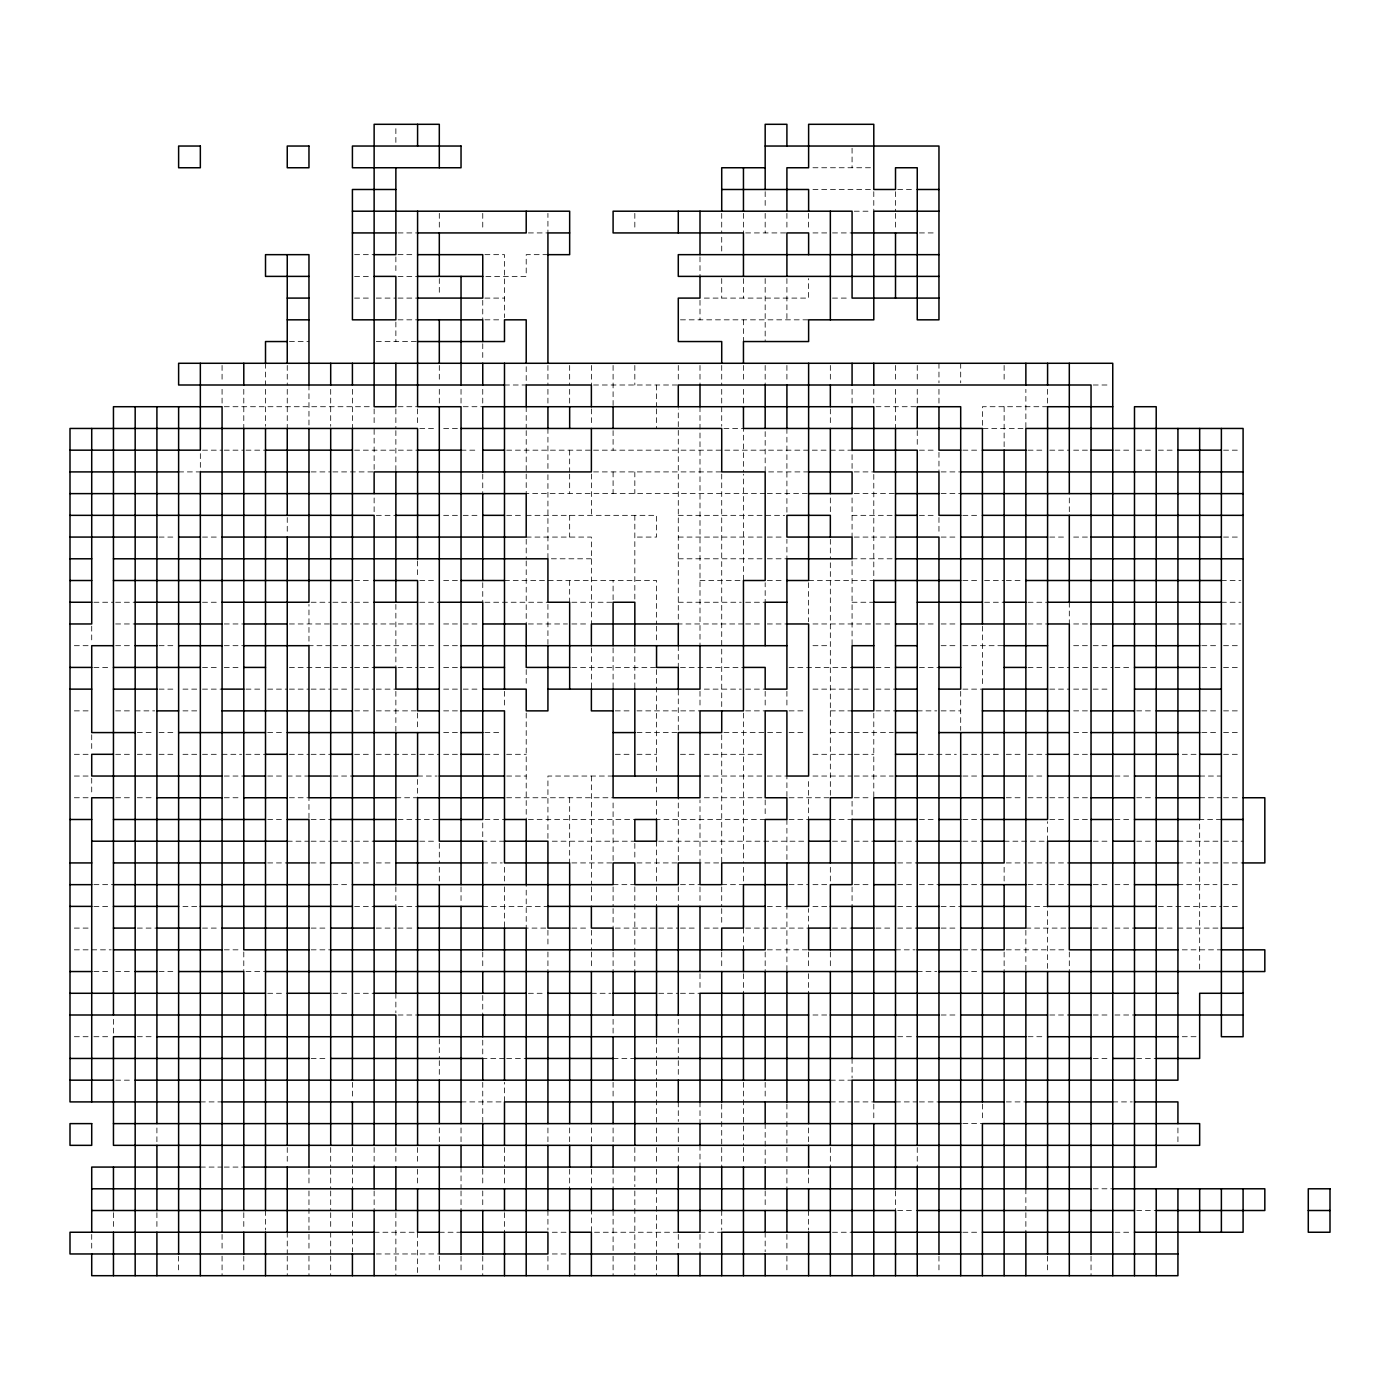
<?xml version="1.0" encoding="UTF-8"?>
<svg xmlns="http://www.w3.org/2000/svg" width="1400" height="1400" viewBox="0 0 1400 1400"><rect width="100%" height="100%" fill="white"/><g stroke="black" fill="none" stroke-linecap="round" stroke-linejoin="round"><path stroke-width="0.75" stroke-dasharray="5 3.75" d="M812.962 167.755L871.622 167.755M812.962 189.49L873.793 189.49M897.697 189.49L915.075 189.49M854.245 211.207L871.622 211.207M398.037 232.925L417.585 232.925M528.378 232.925L547.925 232.925L547.925 213.377M745.622 232.925L786.905 232.925M812.962 232.925L830.34 232.925M832.51 232.925L852.075 232.925M919.415 232.925L936.792 232.925M354.585 254.66L374.132 254.66M398.037 254.66L415.415 254.66M484.925 254.66L504.49 254.66L504.49 317.66M547.925 254.66L526.207 254.66L526.207 276.377L484.925 276.377M354.585 276.377L371.963 276.377M398.037 276.377L417.585 276.377M354.585 298.095L371.963 298.095M376.303 298.095L395.868 298.095M398.037 298.095L417.585 298.095M484.925 298.095L504.49 298.095M704.34 298.095L808.622 298.095L808.622 278.547M832.51 298.095L847.718 298.095M398.037 319.83L417.585 319.83M484.925 319.83L502.302 319.83M680.452 319.83L808.622 319.83M289.415 341.547L308.963 341.547M376.303 341.547L417.585 341.547M504.49 385L526.207 385L526.207 365.453M593.548 385L678.282 385M1093.207 385L1108.415 385M224.245 406.717L371.963 406.717M398.037 406.717L417.585 406.717M463.207 406.717L482.755 406.717M875.962 406.717L917.245 406.717M1047.585 406.717L982.415 406.717L982.415 428.453L1025.868 428.453L1025.868 389.34M419.755 428.453L437.132 428.453M443.66 428.453L458.867 428.453M723.905 428.453L743.452 428.453L743.452 471.905M202.51 450.17L222.075 450.17M224.245 450.17L243.793 450.17M245.963 450.17L265.51 450.17M354.585 450.17L417.585 450.17M461.037 450.17L478.415 450.17M506.66 450.17L591.378 450.17M593.548 450.17L828.17 450.17M830.34 450.17L852.075 450.17L852.075 471.905M919.415 450.17L936.792 450.17M962.868 450.17L980.245 450.17M1028.038 450.17L1045.415 450.17M1049.755 450.17L1069.303 450.17M1073.66 450.17L1091.038 450.17M1114.925 450.17L1132.303 450.17M1136.66 450.17L1154.038 450.17M1158.377 450.17L1175.755 450.17M1223.547 450.17L1240.925 450.17M178.623 471.905L200.34 471.905L200.34 452.34M311.132 471.905L330.697 471.905M332.868 471.905L374.132 471.905L374.132 428.453M593.548 471.905L721.718 471.905M808.622 471.905L765.17 471.905L765.17 428.453M854.245 471.905L873.793 471.905M941.132 471.905L960.697 471.905M765.17 493.623L526.207 493.623L526.207 474.075M767.34 493.623L808.622 493.623M854.245 493.623L895.51 493.623M941.132 493.623L960.697 493.623M376.303 515.34L395.868 515.34M443.66 515.34L458.867 515.34M463.207 515.34L478.415 515.34M506.66 515.34L524.038 515.34M526.207 515.34L656.548 515.34L656.548 537.075L634.83 537.075M678.282 515.34L784.718 515.34M852.075 515.34L895.51 515.34M919.415 515.34L936.792 515.34M962.868 515.34L980.245 515.34M159.075 537.075L176.452 537.075M202.51 537.075L217.718 537.075M526.207 537.075L591.378 537.075L591.378 623.962M678.282 537.075L765.17 537.075M767.34 537.075L784.718 537.075M854.245 537.075L895.51 537.075M941.132 537.075L956.34 537.075M1049.755 537.075L1067.132 537.075M1073.66 537.075L1091.038 537.075M1223.547 537.075L1240.925 537.075M591.378 558.793L547.925 558.793L547.925 474.075M678.282 558.793L765.17 558.793M767.34 558.793L786.905 558.793L786.905 539.245M852.075 558.793L895.51 558.793M354.585 580.51L371.963 580.51M419.755 580.51L437.132 580.51M443.66 580.51L458.867 580.51M504.49 580.51L656.548 580.51L656.548 623.962M700 580.51L743.452 580.51L743.452 474.075M767.34 580.51L784.718 580.51M808.622 580.51L873.793 580.51L873.793 474.075M962.868 580.51L980.245 580.51M984.585 580.51L1004.132 580.51M1006.303 580.51L1023.697 580.51M1221.377 580.51L1240.925 580.51M93.905 602.245L113.453 602.245M115.622 602.245L135.17 602.245M202.51 602.245L217.718 602.245M311.132 602.245L330.697 602.245M332.868 602.245L352.415 602.245M354.585 602.245L371.963 602.245M419.755 602.245L439.303 602.245M484.925 602.245L547.925 602.245M571.83 602.245L613.095 602.245L613.095 580.51M678.282 602.245L741.282 602.245M745.622 602.245L765.17 602.245L765.17 582.697M852.075 602.245L873.793 602.245M984.585 602.245L1004.132 602.245M1028.038 602.245L1047.585 602.245M1221.377 602.245L1240.925 602.245M115.622 623.962L135.17 623.962M224.245 623.962L243.793 623.962M289.415 623.962L330.697 623.962M332.868 623.962L352.415 623.962M354.585 623.962L417.585 623.962M419.755 623.962L437.132 623.962M443.66 623.962L461.037 623.962M463.207 623.962L478.415 623.962M528.378 623.962L567.49 623.962M571.83 623.962L587.038 623.962M743.452 623.962L678.282 623.962L678.282 408.905M745.622 623.962L763 623.962M767.34 623.962L786.905 623.962M812.962 623.962L873.793 623.962M875.962 623.962L893.34 623.962M919.415 623.962L936.792 623.962M941.132 623.962L956.34 623.962M1028.038 623.962L1047.585 623.962M1073.66 623.962L1088.868 623.962M1221.377 623.962L1240.925 623.962M74.34 645.697L89.547 645.697M115.622 645.697L133 645.697M159.075 645.697L176.452 645.697M224.245 645.697L243.793 645.697M330.697 645.697L308.963 645.697L308.963 604.415M332.868 645.697L352.415 645.697M354.585 645.697L374.132 645.697M376.303 645.697L417.585 645.697M419.755 645.697L437.132 645.697M443.66 645.697L458.867 645.697M812.962 645.697L830.34 645.697M941.132 645.697L956.34 645.697M962.868 645.697L1004.132 645.697M1073.66 645.697L1091.038 645.697M1093.207 645.697L1108.415 645.697M1201.83 645.697L1217.038 645.697M1223.547 645.697L1240.925 645.697M93.905 667.415L111.282 667.415M202.51 667.415L217.718 667.415M224.245 667.415L241.623 667.415M289.415 667.415L330.697 667.415M332.868 667.415L352.415 667.415M354.585 667.415L374.132 667.415M398.037 667.415L417.585 667.415M419.755 667.415L437.132 667.415M443.66 667.415L458.867 667.415M571.83 667.415L656.548 667.415M680.452 667.415L743.452 667.415M789.075 667.415L852.075 667.415M875.962 667.415L893.34 667.415M919.415 667.415L938.962 667.415M1028.038 667.415L1045.415 667.415M1049.755 667.415L1069.303 667.415M1073.66 667.415L1088.868 667.415M1093.207 667.415L1112.755 667.415M1114.925 667.415L1132.303 667.415M1201.83 667.415L1217.038 667.415M1223.547 667.415L1240.925 667.415M159.075 689.133L176.452 689.133M182.963 689.133L200.34 689.133M202.51 689.133L222.075 689.133M245.963 689.133L263.34 689.133M267.697 689.133L287.245 689.133M289.415 689.133L308.963 689.133M311.132 689.133L330.697 689.133M332.868 689.133L350.245 689.133M354.585 689.133L374.132 689.133M376.303 689.133L395.868 689.133M443.66 689.133L458.867 689.133M463.207 689.133L478.415 689.133M704.34 689.133L741.282 689.133M745.622 689.133L765.17 689.133M812.962 689.133L852.075 689.133M854.245 689.133L871.622 689.133M875.962 689.133L895.51 689.133M962.868 689.133L982.415 689.133M1049.755 689.133L1069.303 689.133M1073.66 689.133L1088.868 689.133M1093.207 689.133L1108.415 689.133M74.34 710.867L89.547 710.867M115.622 710.867L133 710.867M135.17 710.867L154.718 710.867M182.963 710.867L198.17 710.867M354.585 710.867L371.963 710.867M376.303 710.867L417.585 710.867M443.66 710.867L458.867 710.867M615.282 710.867L632.66 710.867M637 710.867L700 710.867M745.622 710.867L765.17 710.867M789.075 710.867L806.452 710.867M830.34 710.867L852.075 710.867M875.962 710.867L895.51 710.867M917.245 710.867L936.792 710.867M941.132 710.867L960.697 710.867M1073.66 710.867L1088.868 710.867M1136.66 710.867L1154.038 710.867M1201.83 710.867L1217.038 710.867M1223.547 710.867L1240.925 710.867M137.34 732.585L154.718 732.585M159.075 732.585L176.452 732.585M267.697 732.585L285.075 732.585M443.66 732.585L458.867 732.585M484.925 732.585L502.302 732.585M637 732.585L678.282 732.585L678.282 689.133M723.905 732.585L784.718 732.585M789.075 732.585L806.452 732.585M830.34 732.585L852.075 732.585M854.245 732.585L893.34 732.585M1073.66 732.585L1091.038 732.585M1201.83 732.585L1217.038 732.585M1223.547 732.585L1240.925 732.585M74.34 754.303L89.547 754.303M115.622 754.303L133 754.303M137.34 754.303L154.718 754.303M159.075 754.303L176.452 754.303M182.963 754.303L200.34 754.303M202.51 754.303L217.718 754.303M222.075 754.303L241.623 754.303M245.963 754.303L265.51 754.303M289.415 754.303L308.963 754.303M311.132 754.303L330.697 754.303M354.585 754.303L371.963 754.303M376.303 754.303L415.415 754.303M419.755 754.303L439.303 754.303M443.66 754.303L458.867 754.303M484.925 754.303L502.302 754.303M506.66 754.303L526.207 754.303M615.282 754.303L632.66 754.303M637 754.303L656.548 754.303M680.452 754.303L697.83 754.303M704.34 754.303L765.17 754.303M812.962 754.303L852.075 754.303M854.245 754.303L873.793 754.303M919.415 754.303L956.34 754.303M962.868 754.303L982.415 754.303M984.585 754.303L1001.962 754.303M1006.303 754.303L1023.697 754.303M1028.038 754.303L1047.585 754.303M1073.66 754.303L1088.868 754.303M1182.283 754.303L1197.49 754.303M1223.547 754.303L1240.925 754.303M74.34 776.038L91.718 776.038M224.245 776.038L243.793 776.038M267.697 776.038L285.075 776.038M287.245 776.038L308.963 776.038M332.868 776.038L352.415 776.038M417.585 776.038L437.132 776.038M506.66 776.038L526.207 776.038M613.095 776.038L547.925 776.038L547.925 841.207M704.34 776.038L765.17 776.038M767.34 776.038L786.905 776.038L786.905 797.755M812.962 776.038L852.075 776.038M854.245 776.038L893.34 776.038M962.868 776.038L980.245 776.038M1028.038 776.038L1045.415 776.038M1114.925 776.038L1132.303 776.038M1199.66 776.038L1221.377 776.038M74.34 797.755L91.718 797.755M115.622 797.755L133 797.755M137.34 797.755L154.718 797.755M224.245 797.755L241.623 797.755M289.415 797.755L308.963 797.755L308.963 819.49M395.868 797.755L417.585 797.755L417.585 778.207M506.66 797.755L613.095 797.755M704.34 797.755L765.17 797.755M789.075 797.755L830.34 797.755L830.34 560.962M854.245 797.755L871.622 797.755M1006.303 797.755L1023.697 797.755M1028.038 797.755L1047.585 797.755M1049.755 797.755L1069.303 797.755M1073.66 797.755L1091.038 797.755M1136.66 797.755L1154.038 797.755M1199.66 797.755L1221.377 797.755M1223.547 797.755L1240.925 797.755M267.697 819.49L285.075 819.49M311.132 819.49L330.697 819.49M398.037 819.49L439.303 819.49M484.925 819.49L504.49 819.49M528.378 819.49L634.83 819.49M765.17 819.49L656.548 819.49L656.548 799.925M789.075 819.49L808.622 819.49L808.622 778.207M830.34 819.49L852.075 819.49L852.075 799.925M919.415 819.49L936.792 819.49M962.868 819.49L982.415 819.49M1049.755 819.49L1067.132 819.49M1073.66 819.49L1088.868 819.49M1114.925 819.49L1132.303 819.49M1221.377 819.49L1199.66 819.49L1199.66 971.547M287.245 841.207L308.963 841.207M311.132 841.207L330.697 841.207M332.868 841.207L352.415 841.207M354.585 841.207L374.132 841.207M419.755 841.207L437.132 841.207M504.49 841.207L482.755 841.207L482.755 821.66M552.282 841.207L634.83 841.207M658.718 841.207L806.452 841.207M832.51 841.207L847.718 841.207M854.245 841.207L873.793 841.207M897.697 841.207L917.245 841.207M962.868 841.207L982.415 841.207M1004.132 841.207L1047.585 841.207L1047.585 821.66M1093.207 841.207L1108.415 841.207M1136.66 841.207L1154.038 841.207M1177.925 841.207L1221.377 841.207M1223.547 841.207L1243.095 841.207M267.697 862.925L287.245 862.925M311.132 862.925L326.34 862.925M354.585 862.925L371.963 862.925M376.303 862.925L393.697 862.925M482.755 862.925L502.302 862.925M571.83 862.925L613.095 862.925L613.095 799.925M637 862.925L678.282 862.925L678.282 797.755M897.697 862.925L917.245 862.925M1006.303 862.925L1025.868 862.925M1028.038 862.925L1047.585 862.925M1049.755 862.925L1069.303 862.925M1177.925 862.925L1221.377 862.925M1223.547 862.925L1243.095 862.925M93.905 884.66L113.453 884.66M332.868 884.66L350.245 884.66M613.095 884.66L634.83 884.66M680.452 884.66L700 884.66M721.718 884.66L743.452 884.66M789.075 884.66L808.622 884.66M812.962 884.66L830.34 884.66M854.245 884.66L871.622 884.66M897.697 884.66L915.075 884.66M919.415 884.66L938.962 884.66M962.868 884.66L982.415 884.66M1028.038 884.66L1047.585 884.66M1049.755 884.66L1069.303 884.66M1093.207 884.66L1108.415 884.66M1114.925 884.66L1132.303 884.66M1177.925 884.66L1217.038 884.66M1223.547 884.66L1240.925 884.66M93.905 906.377L111.282 906.377M182.963 906.377L198.17 906.377M354.585 906.377L374.132 906.377M398.037 906.377L417.585 906.377M482.755 906.377L547.925 906.377M767.34 906.377L786.905 906.377L786.905 971.547M812.962 906.377L828.17 906.377M897.697 906.377L917.245 906.377M941.132 906.377L960.697 906.377M1025.868 906.377L1047.585 906.377L1047.585 971.547M1158.377 906.377L1221.377 906.377M1223.547 906.377L1240.925 906.377M74.34 928.095L91.718 928.095M137.34 928.095L156.905 928.095M202.51 928.095L217.718 928.095M311.132 928.095L326.34 928.095M376.303 928.095L395.868 928.095M398.037 928.095L415.415 928.095M545.755 928.095L526.207 928.095L526.207 884.66M571.83 928.095L587.038 928.095M615.282 928.095L656.548 928.095M658.718 928.095L678.282 928.095M680.452 928.095L697.83 928.095M704.34 928.095L719.548 928.095M745.622 928.095L808.622 928.095L808.622 908.547M832.51 928.095L852.075 928.095M875.962 928.095L893.34 928.095M897.697 928.095L917.245 928.095M941.132 928.095L956.34 928.095M1025.868 928.095L1069.303 928.095M1093.207 928.095L1108.415 928.095M1114.925 928.095L1134.49 928.095M1158.377 928.095L1175.755 928.095M1177.925 928.095L1221.377 928.095M74.34 949.83L89.547 949.83M91.718 949.83L111.282 949.83M224.245 949.83L241.623 949.83M311.132 949.83L330.697 949.83M767.34 949.83L808.622 949.83M895.51 949.83L915.075 949.83M962.868 949.83L982.415 949.83M1006.303 949.83L1067.132 949.83M1182.283 949.83L1221.377 949.83M93.905 971.547L111.282 971.547M115.622 971.547L133 971.547M159.075 971.547L176.452 971.547M245.963 971.547L265.51 971.547M917.245 971.547L936.792 971.547M962.868 971.547L980.245 971.547M267.697 993.283L285.075 993.283M332.868 993.283L350.245 993.283M354.585 993.283L374.132 993.283M528.378 993.283L545.755 993.283M591.378 993.283L610.925 993.283M658.718 993.283L678.282 993.283M680.452 993.283L700 993.283M398.037 1015L417.585 1015M812.962 1015L830.34 1015M941.132 1015L956.34 1015M1049.755 1015L1069.303 1015M1093.207 1015L1108.415 1015M1114.925 1015L1134.49 1015M74.34 1036.717L89.547 1036.717M93.905 1036.717L111.282 1036.717M137.34 1036.717L154.718 1036.717M897.697 1036.717L915.075 1036.717M1028.038 1036.717L1045.415 1036.717M1182.283 1036.717L1199.66 1036.717M311.132 1058.453L326.34 1058.453M504.49 1058.453L482.755 1058.453L482.755 1036.717M506.66 1058.453L526.207 1058.453M613.095 1058.453L634.83 1058.453M1093.207 1058.453L1108.415 1058.453M1136.66 1058.453L1156.207 1058.453M115.622 1080.17L133 1080.17M830.34 1080.17L852.075 1080.17M200.34 1101.905L222.075 1101.905M461.037 1101.905L504.49 1101.905L504.49 1082.34M830.34 1101.905L852.075 1101.905M854.245 1101.905L873.793 1101.905M895.51 1101.905L917.245 1101.905M919.415 1101.905L938.962 1101.905M1006.303 1101.905L1025.868 1101.905M1112.755 1101.905L1132.303 1101.905M962.868 1123.623L982.415 1123.623M200.34 1167.075L222.075 1167.075M224.245 1167.075L243.793 1167.075M1093.207 1188.793L1112.755 1188.793M897.697 1210.51L915.075 1210.51M1136.66 1210.51L1156.207 1210.51M374.132 1232.245L417.585 1232.245L417.585 1275.697M439.303 1232.245L461.037 1232.245M552.282 1232.245L569.66 1232.245M678.282 1232.245L591.378 1232.245L591.378 1210.51M700 1232.245L721.718 1232.245M832.51 1232.245L852.075 1232.245M962.868 1232.245L980.245 1232.245M1114.925 1232.245L1132.303 1232.245M376.303 1253.962L439.303 1253.962M552.282 1253.962L569.66 1253.962M1177.925 1127.962L1177.925 1143.17M1091.038 1256.132L1091.038 1275.697M1069.303 497.963L1069.303 513.17M1069.303 602.245L1069.303 623.962M1069.303 952L1069.303 971.547M1047.585 389.34L1047.585 404.547M1047.585 1256.132L1047.585 1271.34M1025.868 930.283L1025.868 971.547M1025.868 1188.793L1025.868 1210.51M1025.868 1212.697L1025.868 1232.245M1004.132 365.453L1004.132 382.83M1004.132 406.717L1004.132 450.17M1004.132 867.282L1004.132 884.66M1004.132 952L1004.132 971.547M982.415 626.133L982.415 686.962M982.415 1104.075L982.415 1121.453M960.697 363.283L960.697 382.83M960.697 691.303L960.697 730.415M938.962 363.283L938.962 382.83M938.962 389.34L938.962 404.547M938.962 452.34L938.962 471.905M938.962 517.51L938.962 532.718M938.962 1256.132L938.962 1271.34M917.245 365.453L917.245 382.83M917.245 389.34L917.245 404.547M917.245 430.623L917.245 448M917.245 1147.51L917.245 1167.075M895.51 191.66L895.51 211.207M895.51 213.377L895.51 230.755M895.51 365.453L895.51 382.83M895.51 389.34L895.51 428.453M895.51 1190.962L895.51 1210.51M873.793 191.66L873.793 211.207M873.793 389.34L873.793 404.547M873.793 713.038L873.793 797.755M873.793 1104.075L873.793 1121.453M852.075 148.207L852.075 167.755M852.075 389.34L852.075 406.717M852.075 497.963L852.075 537.075M852.075 560.962L852.075 645.697M852.075 886.83L852.075 906.377M852.075 1058.453L852.075 1078M830.34 365.453L830.34 382.83M830.34 408.905L830.34 426.283M830.34 497.963L830.34 513.17M830.34 539.245L830.34 558.793M830.34 867.282L830.34 882.49M830.34 952L830.34 969.377M830.34 1147.51L830.34 1167.075M808.622 213.377L808.622 230.755M808.622 582.697L808.622 621.793M808.622 952L808.622 969.377M808.622 973.717L808.622 993.283M808.622 1127.962L808.622 1143.17M808.622 1169.245L808.622 1186.623M808.622 1210.51L808.622 1230.075M786.905 213.377L786.905 230.755M786.905 278.547L786.905 319.83M786.905 365.453L786.905 382.83M786.905 428.453L786.905 515.34M786.905 691.303L786.905 708.697M786.905 819.49L786.905 862.925M786.905 1104.075L786.905 1143.17M786.905 1147.51L786.905 1162.717M786.905 1169.245L786.905 1188.793M786.905 1234.415L786.905 1251.793M786.905 1256.132L786.905 1271.34M765.17 191.66L765.17 209.037M765.17 213.377L765.17 232.925M765.17 278.547L765.17 341.547M765.17 365.453L765.17 385M765.17 691.303L765.17 708.697M765.17 799.925L765.17 817.303M765.17 952L765.17 971.547M765.17 1082.34L765.17 1099.717M765.17 1123.623L765.17 1167.075M765.17 1190.962L765.17 1208.34M765.17 1232.245L765.17 1251.793M743.452 213.377L743.452 232.925M743.452 278.547L743.452 298.095M743.452 319.83L743.452 341.547M743.452 365.453L743.452 382.83M743.452 389.34L743.452 404.547M743.452 713.038L743.452 862.925M743.452 867.282L743.452 882.49M743.452 928.095L743.452 949.83M743.452 973.717L743.452 993.283M743.452 1082.34L743.452 1145.34M743.452 1147.51L743.452 1162.717M721.718 213.377L721.718 232.925M721.718 237.282L721.718 254.66M721.718 278.547L721.718 298.095M721.718 365.453L721.718 385M721.718 389.34L721.718 426.283M721.718 474.075L721.718 710.867M721.718 734.755L721.718 862.925L700 862.925L700 799.925M721.718 886.83L721.718 906.377M721.718 908.547L721.718 925.925M721.718 952L721.718 969.377M721.718 1104.075L721.718 1145.34M721.718 1147.51L721.718 1167.075M721.718 1210.51L721.718 1230.075M700 256.83L700 276.377M700 300.283L700 319.83M700 365.453L700 385M700 406.717L700 645.697M700 691.303L700 708.697M700 886.83L700 902.038M700 973.717L700 991.095M700 1101.905L700 1123.623M700 1145.34L700 1167.075M700 1234.415L700 1253.962M678.282 365.453L678.282 382.83M678.282 645.697L678.282 667.415M678.282 886.83L678.282 906.377M678.282 1019.34L678.282 1036.717M678.282 1038.905L678.282 1058.453M678.282 1060.623L678.282 1078M678.282 1101.905L678.282 1121.453M678.282 1127.962L678.282 1143.17M678.282 1147.51L678.282 1167.075M678.282 1234.415L678.282 1251.793M656.548 385L656.548 406.717M656.548 408.905L656.548 428.453M656.548 626.133L656.548 641.34M656.548 669.585L656.548 773.867M656.548 778.207L656.548 793.415M656.548 841.207L656.548 884.66M656.548 886.83L656.548 906.377M656.548 1038.905L656.548 1058.453M656.548 1060.623L656.548 1080.17M656.548 1082.34L656.548 1123.623M656.548 1127.962L656.548 1145.34M656.548 1147.51L656.548 1162.717M656.548 1169.245L656.548 1186.623M656.548 1188.793L656.548 1253.962M656.548 1256.132L656.548 1275.697M634.83 213.377L634.83 230.755M634.83 365.453L634.83 385M634.83 471.905L634.83 493.623M634.83 515.34L634.83 600.075M634.83 647.867L634.83 689.133M634.83 843.378L634.83 860.755M634.83 886.83L634.83 949.83M634.83 952L634.83 971.547M634.83 1147.51L634.83 1162.717M634.83 1167.075L634.83 1186.623M634.83 1190.962L634.83 1253.962M634.83 1256.132L634.83 1275.697M613.095 365.453L613.095 406.717M613.095 430.623L613.095 450.17M613.095 471.905L613.095 493.623M613.095 647.867L613.095 689.133M613.095 886.83L613.095 906.377M613.095 908.547L613.095 928.095M613.095 952L613.095 971.547M613.095 1019.34L613.095 1036.717M613.095 1082.34L613.095 1099.717M613.095 1127.962L613.095 1143.17M613.095 1169.245L613.095 1188.793M613.095 1210.51L613.095 1253.962M613.095 1256.132L613.095 1275.697M591.378 365.453L591.378 385M591.378 408.905L591.378 426.283M591.378 474.075L591.378 515.34M591.378 647.867L591.378 689.133M591.378 776.038L591.378 884.66M591.378 886.83L591.378 902.038M591.378 930.283L591.378 949.83M591.378 952L591.378 969.377M591.378 1127.962L591.378 1143.17M591.378 1169.245L591.378 1188.793M569.66 365.453L569.66 385M569.66 389.34L569.66 404.547M569.66 450.17L569.66 471.905M569.66 474.075L569.66 493.623M569.66 515.34L569.66 537.075M569.66 580.51L569.66 602.245M569.66 797.755L569.66 862.925M569.66 1127.962L569.66 1143.17M569.66 1169.245L569.66 1188.793M547.925 365.453L547.925 385M547.925 389.34L547.925 406.717M547.925 428.453L547.925 471.905M547.925 604.415L547.925 645.697M547.925 930.283L547.925 947.66M547.925 952L547.925 971.547M547.925 1127.962L547.925 1143.17M547.925 1210.51L547.925 1230.075M547.925 1256.132L547.925 1271.34M526.207 406.717L526.207 428.453M526.207 430.623L526.207 471.905M526.207 539.245L526.207 558.793M526.207 560.962L526.207 623.962M526.207 669.585L526.207 686.962M526.207 713.038L526.207 819.49M504.49 691.303L504.49 708.697M504.49 867.282L504.49 884.66M504.49 886.83L504.49 928.095M504.49 1147.51L504.49 1167.075M504.49 1169.245L504.49 1186.623M504.49 1212.697L504.49 1232.245M482.755 213.377L482.755 230.755M482.755 300.283L482.755 319.83M482.755 343.717L482.755 361.095M482.755 389.34L482.755 404.547M482.755 474.075L482.755 493.623M482.755 582.697L482.755 602.245M482.755 952L482.755 969.377M482.755 995.453L482.755 1015M482.755 1082.34L482.755 1123.623M482.755 1169.245L482.755 1186.623M482.755 1190.962L482.755 1208.34M482.755 1256.132L482.755 1275.697M461.037 389.34L461.037 406.717M461.037 886.83L461.037 902.038M461.037 1127.962L461.037 1145.34M461.037 1167.075L461.037 1188.793M461.037 1190.962L461.037 1210.51M461.037 1256.132L461.037 1271.34M439.303 213.377L439.303 230.755M439.303 278.547L439.303 295.925M439.303 365.453L439.303 382.83M439.303 389.34L439.303 406.717M439.303 843.378L439.303 862.925M439.303 867.282L439.303 882.49M439.303 1038.905L439.303 1058.453M439.303 1060.623L439.303 1078M439.303 1127.962L439.303 1143.17M439.303 1256.132L439.303 1271.34M417.585 408.905L417.585 426.283M417.585 560.962L417.585 578.34M417.585 713.038L417.585 730.415M417.585 1147.51L417.585 1162.717M417.585 1169.245L417.585 1186.623M395.868 128.66L395.868 143.867M395.868 256.83L395.868 272.037M395.868 322L395.868 341.547M395.868 408.905L395.868 428.453M395.868 430.623L395.868 471.905M395.868 604.415L395.868 667.415M395.868 691.303L395.868 732.585M395.868 886.83L395.868 906.377M395.868 993.283L395.868 1012.83M395.868 1147.51L395.868 1162.717M395.868 1212.697L395.868 1275.697M374.132 408.905L374.132 426.283M374.132 497.963L374.132 513.17M374.132 1147.51L374.132 1167.075M374.132 1190.962L374.132 1210.51M352.415 389.34L352.415 428.453M352.415 1082.34L352.415 1099.717M352.415 1147.51L352.415 1167.075M352.415 1169.245L352.415 1188.793M352.415 1212.697L352.415 1251.793M330.697 389.34L330.697 426.283M330.697 1147.51L330.697 1167.075M330.697 1169.245L330.697 1188.793M330.697 1190.962L330.697 1210.51M330.697 1212.697L330.697 1230.075M330.697 1232.245L330.697 1253.962M330.697 1256.132L330.697 1275.697M308.963 385L308.963 428.453M308.963 1169.245L308.963 1186.623M308.963 1190.962L308.963 1230.075M308.963 1234.415L308.963 1251.793M308.963 1256.132L308.963 1275.697M287.245 365.453L287.245 385M287.245 389.34L287.245 428.453M287.245 517.51L287.245 532.718M287.245 1147.51L287.245 1162.717M287.245 1232.245L287.245 1253.962M287.245 1256.132L287.245 1275.697M265.51 363.283L265.51 385M265.51 389.34L265.51 426.283M265.51 1210.51L265.51 1230.075M243.793 389.34L243.793 428.453M243.793 952L243.793 971.547M243.793 1212.697L243.793 1230.075M243.793 1256.132L243.793 1271.34M222.075 365.453L222.075 382.83M222.075 389.34L222.075 404.547M222.075 1234.415L222.075 1251.793M222.075 1256.132L222.075 1275.697M178.623 1256.132L178.623 1271.34M156.905 1127.962L156.905 1143.17M156.905 1212.697L156.905 1230.075M113.453 1019.34L113.453 1036.717M113.453 1212.697L113.453 1230.075M91.718 626.133L91.718 641.34M91.718 734.755L91.718 752.133M91.718 778.207L91.718 793.415M91.718 1234.415L91.718 1251.793"/><path stroke-width="1.5" d="M765.17 146.037L938.962 146.037L938.962 319.83L917.245 319.83L917.245 167.755L895.51 167.755L895.51 189.49L873.793 189.49L873.793 124.303L808.622 124.303L808.622 167.755L786.905 167.755L786.905 211.207M765.17 167.755L721.718 167.755L721.718 211.207M395.868 189.49L352.415 189.49L352.415 319.83L395.868 319.83L395.868 276.377L374.132 276.377M721.718 189.49L808.622 189.49L808.622 211.207M917.245 189.49L938.962 189.49M352.415 211.207L569.66 211.207L569.66 254.66L547.925 254.66M938.962 211.207L873.793 211.207L873.793 319.83L808.622 319.83L808.622 341.547L743.452 341.547L743.452 363.283M352.415 232.925L395.868 232.925M417.585 232.925L526.207 232.925L526.207 211.207M569.66 232.925L547.925 232.925L547.925 363.283M852.075 232.925L917.245 232.925M374.132 254.66L395.868 254.66L395.868 167.755M417.585 254.66L482.755 254.66L482.755 298.095L417.585 298.095M938.962 254.66L678.282 254.66L678.282 276.377L938.962 276.377M308.963 276.377L265.51 276.377L265.51 254.66L308.963 254.66L308.963 385M417.585 276.377L482.755 276.377M287.245 298.095L308.963 298.095M938.962 298.095L852.075 298.095L852.075 211.207L613.095 211.207L613.095 232.925L743.452 232.925L743.452 276.377M287.245 319.83L308.963 319.83M417.585 319.83L482.755 319.83L482.755 341.547M287.245 341.547L265.51 341.547L265.51 363.283M417.585 341.547L504.49 341.547L504.49 319.83L526.207 319.83L526.207 363.283M504.49 385L178.623 385L178.623 363.283L1112.755 363.283L1112.755 1275.697M1112.755 406.717L1047.585 406.717L1047.585 819.49L982.415 819.49M461.037 428.453L721.718 428.453L721.718 471.905L765.17 471.905L765.17 580.51L743.452 580.51L743.452 710.867L700 710.867L700 797.755L613.095 797.755L613.095 689.133M70 450.17L200.34 450.17L200.34 363.283M265.51 450.17L352.415 450.17M417.585 450.17L461.037 450.17M482.755 450.17L504.49 450.17M960.697 450.17L938.962 450.17L938.962 406.717M982.415 450.17L1025.868 450.17M1091.038 450.17L1112.755 450.17M1177.925 450.17L1221.377 450.17M70 471.905L178.623 471.905M308.963 471.905L200.34 471.905L200.34 1275.697M808.622 471.905L852.075 471.905L852.075 493.623L808.622 493.623M960.697 471.905L1243.095 471.905M70 493.623L526.207 493.623L526.207 537.075L222.075 537.075M895.51 493.623L938.962 493.623M960.697 493.623L1243.095 493.623M70 515.34L374.132 515.34L374.132 1145.34M395.868 515.34L439.303 515.34M482.755 515.34L504.49 515.34M895.51 515.34L917.245 515.34M960.697 515.34L938.962 515.34L938.962 471.905L873.793 471.905L873.793 406.717L482.755 406.717L482.755 471.905M982.415 515.34L1243.095 515.34M70 537.075L156.905 537.075M178.623 537.075L200.34 537.075M895.51 537.075L938.962 537.075L938.962 1253.962M960.697 537.075L1047.585 537.075M1091.038 537.075L1221.377 537.075M70 558.793L91.718 558.793M113.453 558.793L547.925 558.793L547.925 602.245L569.66 602.245L569.66 689.133M895.51 558.793L1243.095 558.793M70 580.51L91.718 580.51M113.453 580.51L352.415 580.51M374.132 580.51L417.585 580.51L417.585 710.867L439.303 710.867M461.037 580.51L504.49 580.51M786.905 580.51L808.622 580.51L808.622 363.283M960.697 580.51L873.793 580.51L873.793 710.867L852.075 710.867M1025.868 580.51L1221.377 580.51M70 602.245L91.718 602.245M135.17 602.245L200.34 602.245M222.075 602.245L308.963 602.245L308.963 428.453M374.132 602.245L417.585 602.245M439.303 602.245L482.755 602.245L482.755 819.49L439.303 819.49M786.905 602.245L765.17 602.245L765.17 645.697M873.793 602.245L895.51 602.245M917.245 602.245L982.415 602.245M1004.132 602.245L1025.868 602.245M1047.585 602.245L1221.377 602.245M70 623.962L91.718 623.962L91.718 428.453M135.17 623.962L222.075 623.962M243.793 623.962L287.245 623.962M482.755 623.962L526.207 623.962L526.207 667.415L569.66 667.415M786.905 623.962L808.622 623.962L808.622 776.038L786.905 776.038L786.905 710.867L765.17 710.867L765.17 797.755L786.905 797.755L786.905 819.49L765.17 819.49L765.17 949.83L330.697 949.83M895.51 623.962L917.245 623.962M960.697 623.962L1025.868 623.962M1047.585 623.962L1069.303 623.962L1069.303 949.83L1177.925 949.83M1091.038 623.962L1221.377 623.962M113.453 645.697L91.718 645.697L91.718 732.585L135.17 732.585M135.17 645.697L156.905 645.697M178.623 645.697L222.075 645.697M243.793 645.697L308.963 645.697L308.963 797.755L395.868 797.755M461.037 645.697L786.905 645.697M873.793 645.697L852.075 645.697L852.075 797.755L830.34 797.755L830.34 862.925M895.51 645.697L917.245 645.697M1004.132 645.697L1047.585 645.697M1112.755 645.697L1199.66 645.697M70 667.415L91.718 667.415M113.453 667.415L200.34 667.415M243.793 667.415L265.51 667.415M374.132 667.415L395.868 667.415L395.868 689.133L439.303 689.133M461.037 667.415L504.49 667.415M743.452 667.415L765.17 667.415L765.17 689.133L786.905 689.133L786.905 558.793L852.075 558.793L852.075 537.075L786.905 537.075L786.905 515.34L830.34 515.34L830.34 537.075M852.075 667.415L873.793 667.415M895.51 667.415L917.245 667.415M938.962 667.415L960.697 667.415M1004.132 667.415L1025.868 667.415M1134.49 667.415L1199.66 667.415M70 689.133L91.718 689.133M113.453 689.133L156.905 689.133M222.075 689.133L243.793 689.133M482.755 689.133L526.207 689.133L526.207 710.867L547.925 710.867L547.925 645.697M547.925 689.133L700 689.133L700 645.697M895.51 689.133L917.245 689.133M938.962 689.133L960.697 689.133L960.697 406.717L917.245 406.717L917.245 428.453M1047.585 689.133L982.415 689.133L982.415 1101.905M1134.49 689.133L1221.377 689.133M156.905 710.867L178.623 710.867M222.075 710.867L352.415 710.867M461.037 710.867L504.49 710.867L504.49 862.925L569.66 862.925L569.66 1123.623M613.095 710.867L591.378 710.867L591.378 689.133M895.51 710.867L917.245 710.867M982.415 710.867L1069.303 710.867M1091.038 710.867L1134.49 710.867M1156.207 710.867L1199.66 710.867M178.623 732.585L265.51 732.585M287.245 732.585L439.303 732.585M461.037 732.585L482.755 732.585M613.095 732.585L634.83 732.585M895.51 732.585L917.245 732.585M938.962 732.585L1069.303 732.585M1091.038 732.585L1199.66 732.585M113.453 754.303L91.718 754.303L91.718 776.038L222.075 776.038M265.51 754.303L287.245 754.303M330.697 754.303L352.415 754.303M461.037 754.303L482.755 754.303M895.51 754.303L917.245 754.303M1047.585 754.303L1069.303 754.303M1091.038 754.303L1177.925 754.303M1199.66 754.303L1221.377 754.303M243.793 776.038L265.51 776.038M308.963 776.038L330.697 776.038M352.415 776.038L417.585 776.038L417.585 732.585M439.303 776.038L504.49 776.038M613.095 776.038L700 776.038M895.51 776.038L960.697 776.038M982.415 776.038L1025.868 776.038M1047.585 776.038L1112.755 776.038M1134.49 776.038L1199.66 776.038M113.453 797.755L91.718 797.755L91.718 1101.905M156.905 797.755L222.075 797.755M243.793 797.755L287.245 797.755M504.49 797.755L417.585 797.755L417.585 1145.34M1004.132 797.755L873.793 797.755L873.793 1101.905L895.51 1101.905M1091.038 797.755L1134.49 797.755M1156.207 797.755L1199.66 797.755M1243.095 797.755L1264.83 797.755L1264.83 862.925L1243.095 862.925M70 819.49L91.718 819.49M113.453 819.49L265.51 819.49M287.245 819.49L308.963 819.49L308.963 1167.075M330.697 819.49L395.868 819.49M504.49 819.49L526.207 819.49L526.207 884.66M830.34 819.49L808.622 819.49L808.622 906.377L786.905 906.377L786.905 862.925M917.245 819.49L852.075 819.49L852.075 884.66L830.34 884.66L830.34 949.83M938.962 819.49L960.697 819.49M1091.038 819.49L1112.755 819.49M1134.49 819.49L1199.66 819.49L1199.66 428.453M1221.377 819.49L1243.095 819.49M91.718 841.207L287.245 841.207M374.132 841.207L417.585 841.207M504.49 841.207L547.925 841.207L547.925 928.095L569.66 928.095M808.622 841.207L830.34 841.207M873.793 841.207L895.51 841.207M917.245 841.207L960.697 841.207M982.415 841.207L1004.132 841.207M1091.038 841.207L1047.585 841.207L1047.585 906.377L1156.207 906.377M1112.755 841.207L1134.49 841.207M1156.207 841.207L1177.925 841.207M70 862.925L91.718 862.925M113.453 862.925L265.51 862.925M287.245 862.925L308.963 862.925M330.697 862.925L352.415 862.925M395.868 862.925L482.755 862.925M895.51 862.925L721.718 862.925L721.718 884.66L700 884.66L700 862.925L678.282 862.925L678.282 884.66L634.83 884.66L634.83 862.925L613.095 862.925L613.095 884.66L352.415 884.66M917.245 862.925L1004.132 862.925L1004.132 450.17M1069.303 862.925L1177.925 862.925M70 884.66L91.718 884.66M113.453 884.66L330.697 884.66M786.905 884.66L743.452 884.66L743.452 928.095L721.718 928.095L721.718 949.83M873.793 884.66L895.51 884.66M938.962 884.66L960.697 884.66M982.415 884.66L1025.868 884.66M1069.303 884.66L1091.038 884.66M1134.49 884.66L1177.925 884.66M70 906.377L91.718 906.377M113.453 906.377L178.623 906.377M200.34 906.377L352.415 906.377M374.132 906.377L395.868 906.377L395.868 993.283M417.585 906.377L482.755 906.377M547.925 906.377L765.17 906.377M830.34 906.377L895.51 906.377M917.245 906.377L938.962 906.377M960.697 906.377L1025.868 906.377M113.453 928.095L135.17 928.095M156.905 928.095L200.34 928.095M222.075 928.095L308.963 928.095M330.697 928.095L374.132 928.095M417.585 928.095L526.207 928.095L526.207 1275.697M830.34 928.095L808.622 928.095L808.622 949.83L895.51 949.83M852.075 928.095L873.793 928.095M917.245 928.095L938.962 928.095M960.697 928.095L1025.868 928.095L1025.868 428.453L1243.095 428.453L1243.095 1036.717L1221.377 1036.717L1221.377 428.453M1069.303 928.095L1091.038 928.095M1134.49 928.095L1156.207 928.095M1221.377 928.095L1243.095 928.095M113.453 949.83L222.075 949.83M308.963 949.83L243.793 949.83L243.793 428.453M917.245 949.83L960.697 949.83M982.415 949.83L1004.132 949.83L1004.132 884.66M1221.377 949.83L1264.83 949.83L1264.83 971.547L982.415 971.547M70 971.547L91.718 971.547M135.17 971.547L156.905 971.547M178.623 971.547L243.793 971.547L243.793 1210.51M265.51 971.547L917.245 971.547M938.962 971.547L960.697 971.547M70 993.283L265.51 993.283M287.245 993.283L330.697 993.283M374.132 993.283L526.207 993.283M547.925 993.283L591.378 993.283M613.095 993.283L656.548 993.283M1177.925 993.283L700 993.283L700 1101.905M1243.095 993.283L1199.66 993.283L1199.66 1058.453L1156.207 1058.453M70 1015L395.868 1015L395.868 1145.34M417.585 1015L808.622 1015M830.34 1015L938.962 1015M960.697 1015L1047.585 1015M1069.303 1015L1091.038 1015M1134.49 1015L1243.095 1015M135.17 1036.717L113.453 1036.717L113.453 1145.34L1199.66 1145.34L1199.66 1123.623L982.415 1123.623L982.415 1275.697M156.905 1036.717L895.51 1036.717M917.245 1036.717L1025.868 1036.717M1047.585 1036.717L1177.925 1036.717M70 1058.453L308.963 1058.453M330.697 1058.453L482.755 1058.453L482.755 1080.17M526.207 1058.453L613.095 1058.453M634.83 1058.453L1091.038 1058.453M1112.755 1058.453L1134.49 1058.453M70 1080.17L113.453 1080.17M135.17 1080.17L830.34 1080.17M200.34 1101.905L70 1101.905L70 428.453L417.585 428.453L417.585 558.793M222.075 1101.905L461.037 1101.905M830.34 1101.905L504.49 1101.905L504.49 1145.34M938.962 1101.905L1004.132 1101.905M1025.868 1101.905L1112.755 1101.905M1134.49 1101.905L1177.925 1101.905L1177.925 1123.623M113.453 1123.623L960.697 1123.623M200.34 1167.075L91.718 1167.075L91.718 1232.245M243.793 1167.075L1156.207 1167.075L1156.207 406.717L1134.49 406.717L1134.49 1275.697M91.718 1188.793L1091.038 1188.793M1112.755 1188.793L1264.83 1188.793L1264.83 1210.51L1156.207 1210.51M91.718 1210.51L895.51 1210.51L895.51 1275.697M917.245 1210.51L1134.49 1210.51M1308.283 1210.51L1330 1210.51M374.132 1232.245L70 1232.245L70 1253.962L374.132 1253.962M439.303 1232.245L417.585 1232.245L417.585 1188.793M461.037 1232.245L547.925 1232.245L547.925 1253.962L439.303 1253.962L439.303 1145.34M569.66 1232.245L591.378 1232.245L591.378 1275.697M830.34 1232.245L721.718 1232.245L721.718 1275.697M852.075 1232.245L960.697 1232.245M982.415 1232.245L1112.755 1232.245M1134.49 1232.245L1243.095 1232.245L1243.095 1188.793M569.66 1253.962L1177.925 1253.962M1221.377 1188.793L1221.377 1232.245M1199.66 1188.793L1199.66 1232.245M1177.925 428.453L1177.925 1080.17L852.075 1080.17L852.075 1275.697M1177.925 1188.793L1177.925 1275.697L91.718 1275.697L91.718 1253.962M1156.207 1188.793L1156.207 1275.697M1091.038 1253.962L1091.038 385L678.282 385L678.282 406.717M1069.303 363.283L1069.303 493.623M1069.303 515.34L1069.303 602.245M1069.303 971.547L1069.303 1275.697M1047.585 363.283L1047.585 385M1047.585 971.547L1047.585 1253.962M1025.868 363.283L1025.868 385M1025.868 971.547L1025.868 1188.793M1025.868 1232.245L1025.868 1275.697M1004.132 971.547L1004.132 1275.697M982.415 623.962L982.415 428.453L743.452 428.453L743.452 406.717M960.697 732.585L960.697 1275.697M917.245 1145.34L917.245 450.17L852.075 450.17L852.075 406.717M917.245 1167.075L917.245 1275.697M895.51 232.925L895.51 298.095M895.51 428.453L895.51 1188.793M873.793 363.283L873.793 385M873.793 1123.623L873.793 1275.697M852.075 363.283L852.075 385M852.075 906.377L852.075 1058.453M830.34 211.207L830.34 319.83M830.34 385L830.34 406.717M830.34 428.453L830.34 493.623M830.34 971.547L830.34 1145.34M830.34 1167.075L830.34 1275.697M808.622 254.66L808.622 232.925L786.905 232.925L786.905 276.377M808.622 993.283L808.622 1123.623M808.622 1145.34L808.622 1167.075M808.622 1188.793L808.622 1210.51M808.622 1232.245L808.622 1275.697M786.905 146.037L786.905 124.303L765.17 124.303L765.17 189.49M786.905 385L786.905 428.453M786.905 971.547L786.905 1101.905M786.905 1188.793L786.905 1232.245M765.17 385L765.17 428.453M765.17 971.547L765.17 1080.17M765.17 1101.905L765.17 1123.623M765.17 1167.075L765.17 1188.793M765.17 1210.51L765.17 1232.245M765.17 1253.962L765.17 1275.697M743.452 167.755L743.452 211.207M743.452 949.83L743.452 971.547M743.452 993.283L743.452 1080.17M743.452 1167.075L743.452 1275.697M721.718 363.283L721.718 341.547L678.282 341.547L678.282 298.095L700 298.095L700 276.377M721.718 710.867L721.718 732.585L678.282 732.585L678.282 797.755M721.718 971.547L721.718 1101.905M721.718 1167.075L721.718 1210.51M700 211.207L700 254.66M700 385L700 406.717M700 906.377L700 971.547M700 1123.623L700 1145.34M700 1167.075L700 1232.245L678.282 1232.245L678.282 1167.075M700 1253.962L700 1275.697M678.282 211.207L678.282 232.925M678.282 645.697L678.282 623.962L591.378 623.962L591.378 645.697M678.282 689.133L678.282 667.415L656.548 667.415L656.548 645.697M678.282 906.377L678.282 1015M678.282 1080.17L678.282 1101.905M678.282 1253.962L678.282 1275.697M656.548 906.377L656.548 1036.717M634.83 645.697L634.83 602.245L613.095 602.245L613.095 645.697M634.83 689.133L634.83 776.038M634.83 971.547L634.83 1145.34M613.095 406.717L613.095 428.453M613.095 949.83L613.095 928.095L591.378 928.095L591.378 906.377M613.095 971.547L613.095 1015M613.095 1036.717L613.095 1080.17M613.095 1101.905L613.095 1123.623M613.095 1145.34L613.095 1167.075M613.095 1188.793L613.095 1210.51M591.378 406.717L591.378 385L526.207 385L526.207 406.717M591.378 428.453L591.378 471.905L374.132 471.905L374.132 493.623M591.378 971.547L591.378 1123.623M591.378 1145.34L591.378 1167.075M591.378 1188.793L591.378 1210.51M569.66 406.717L569.66 428.453M569.66 1145.34L569.66 1167.075M569.66 1188.793L569.66 1275.697M547.925 406.717L547.925 428.453M547.925 971.547L547.925 1123.623M547.925 1145.34L547.925 1210.51M504.49 363.283L504.49 689.133M504.49 928.095L504.49 1080.17M504.49 1188.793L504.49 1210.51M504.49 1232.245L504.49 1275.697M482.755 363.283L482.755 385M482.755 493.623L482.755 580.51M482.755 949.83L482.755 841.207L439.303 841.207L439.303 406.717M482.755 971.547L482.755 993.283M482.755 1015L482.755 1036.717M482.755 1123.623L482.755 1167.075M482.755 1210.51L482.755 1253.962M461.037 276.377L461.037 385M461.037 884.66L461.037 406.717L417.585 406.717L417.585 211.207M461.037 906.377L461.037 1123.623M461.037 1145.34L461.037 1167.075M461.037 1210.51L461.037 1253.962M439.303 167.755L439.303 124.303L374.132 124.303L374.132 406.717L395.868 406.717L395.868 363.283M439.303 232.925L439.303 276.377M439.303 319.83L439.303 363.283M439.303 884.66L439.303 1036.717M439.303 1080.17L439.303 1123.623M417.585 124.303L417.585 146.037M395.868 471.905L395.868 602.245M395.868 732.585L395.868 884.66M395.868 1167.075L395.868 1210.51M374.132 1167.075L374.132 1188.793M374.132 1210.51L374.132 1275.697M352.415 363.283L352.415 385M352.415 428.453L352.415 1080.17M352.415 1101.905L352.415 1145.34M352.415 1188.793L352.415 1210.51M352.415 1253.962L352.415 1275.697M330.697 363.283L330.697 385M330.697 428.453L330.697 1145.34M287.245 254.66L287.245 363.283M287.245 428.453L287.245 515.34M287.245 537.075L287.245 1145.34M287.245 1167.075L287.245 1232.245M265.51 428.453L265.51 1210.51M265.51 1232.245L265.51 1275.697M243.793 363.283L243.793 385M243.793 1232.245L243.793 1253.962M222.075 1232.245L222.075 406.717L113.453 406.717L113.453 1015M178.623 406.717L178.623 1253.962M156.905 406.717L156.905 1123.623M156.905 1145.34L156.905 1210.51M156.905 1232.245L156.905 1275.697M135.17 406.717L135.17 1275.697M113.453 1167.075L113.453 1210.51M113.453 1232.245L113.453 1275.697M200.34 146.037L178.623 146.037L178.623 167.755L200.34 167.755L200.34 146.037M308.963 146.037L287.245 146.037L287.245 167.755L308.963 167.755L308.963 146.037M461.037 146.037L352.415 146.037L352.415 167.755L461.037 167.755L461.037 146.037M656.548 819.49L634.83 819.49L634.83 841.207L656.548 841.207L656.548 819.49M91.718 1123.623L70 1123.623L70 1145.34L91.718 1145.34L91.718 1123.623M1330 1188.793L1308.283 1188.793L1308.283 1232.245L1330 1232.245L1330 1188.793"/></g></svg>
